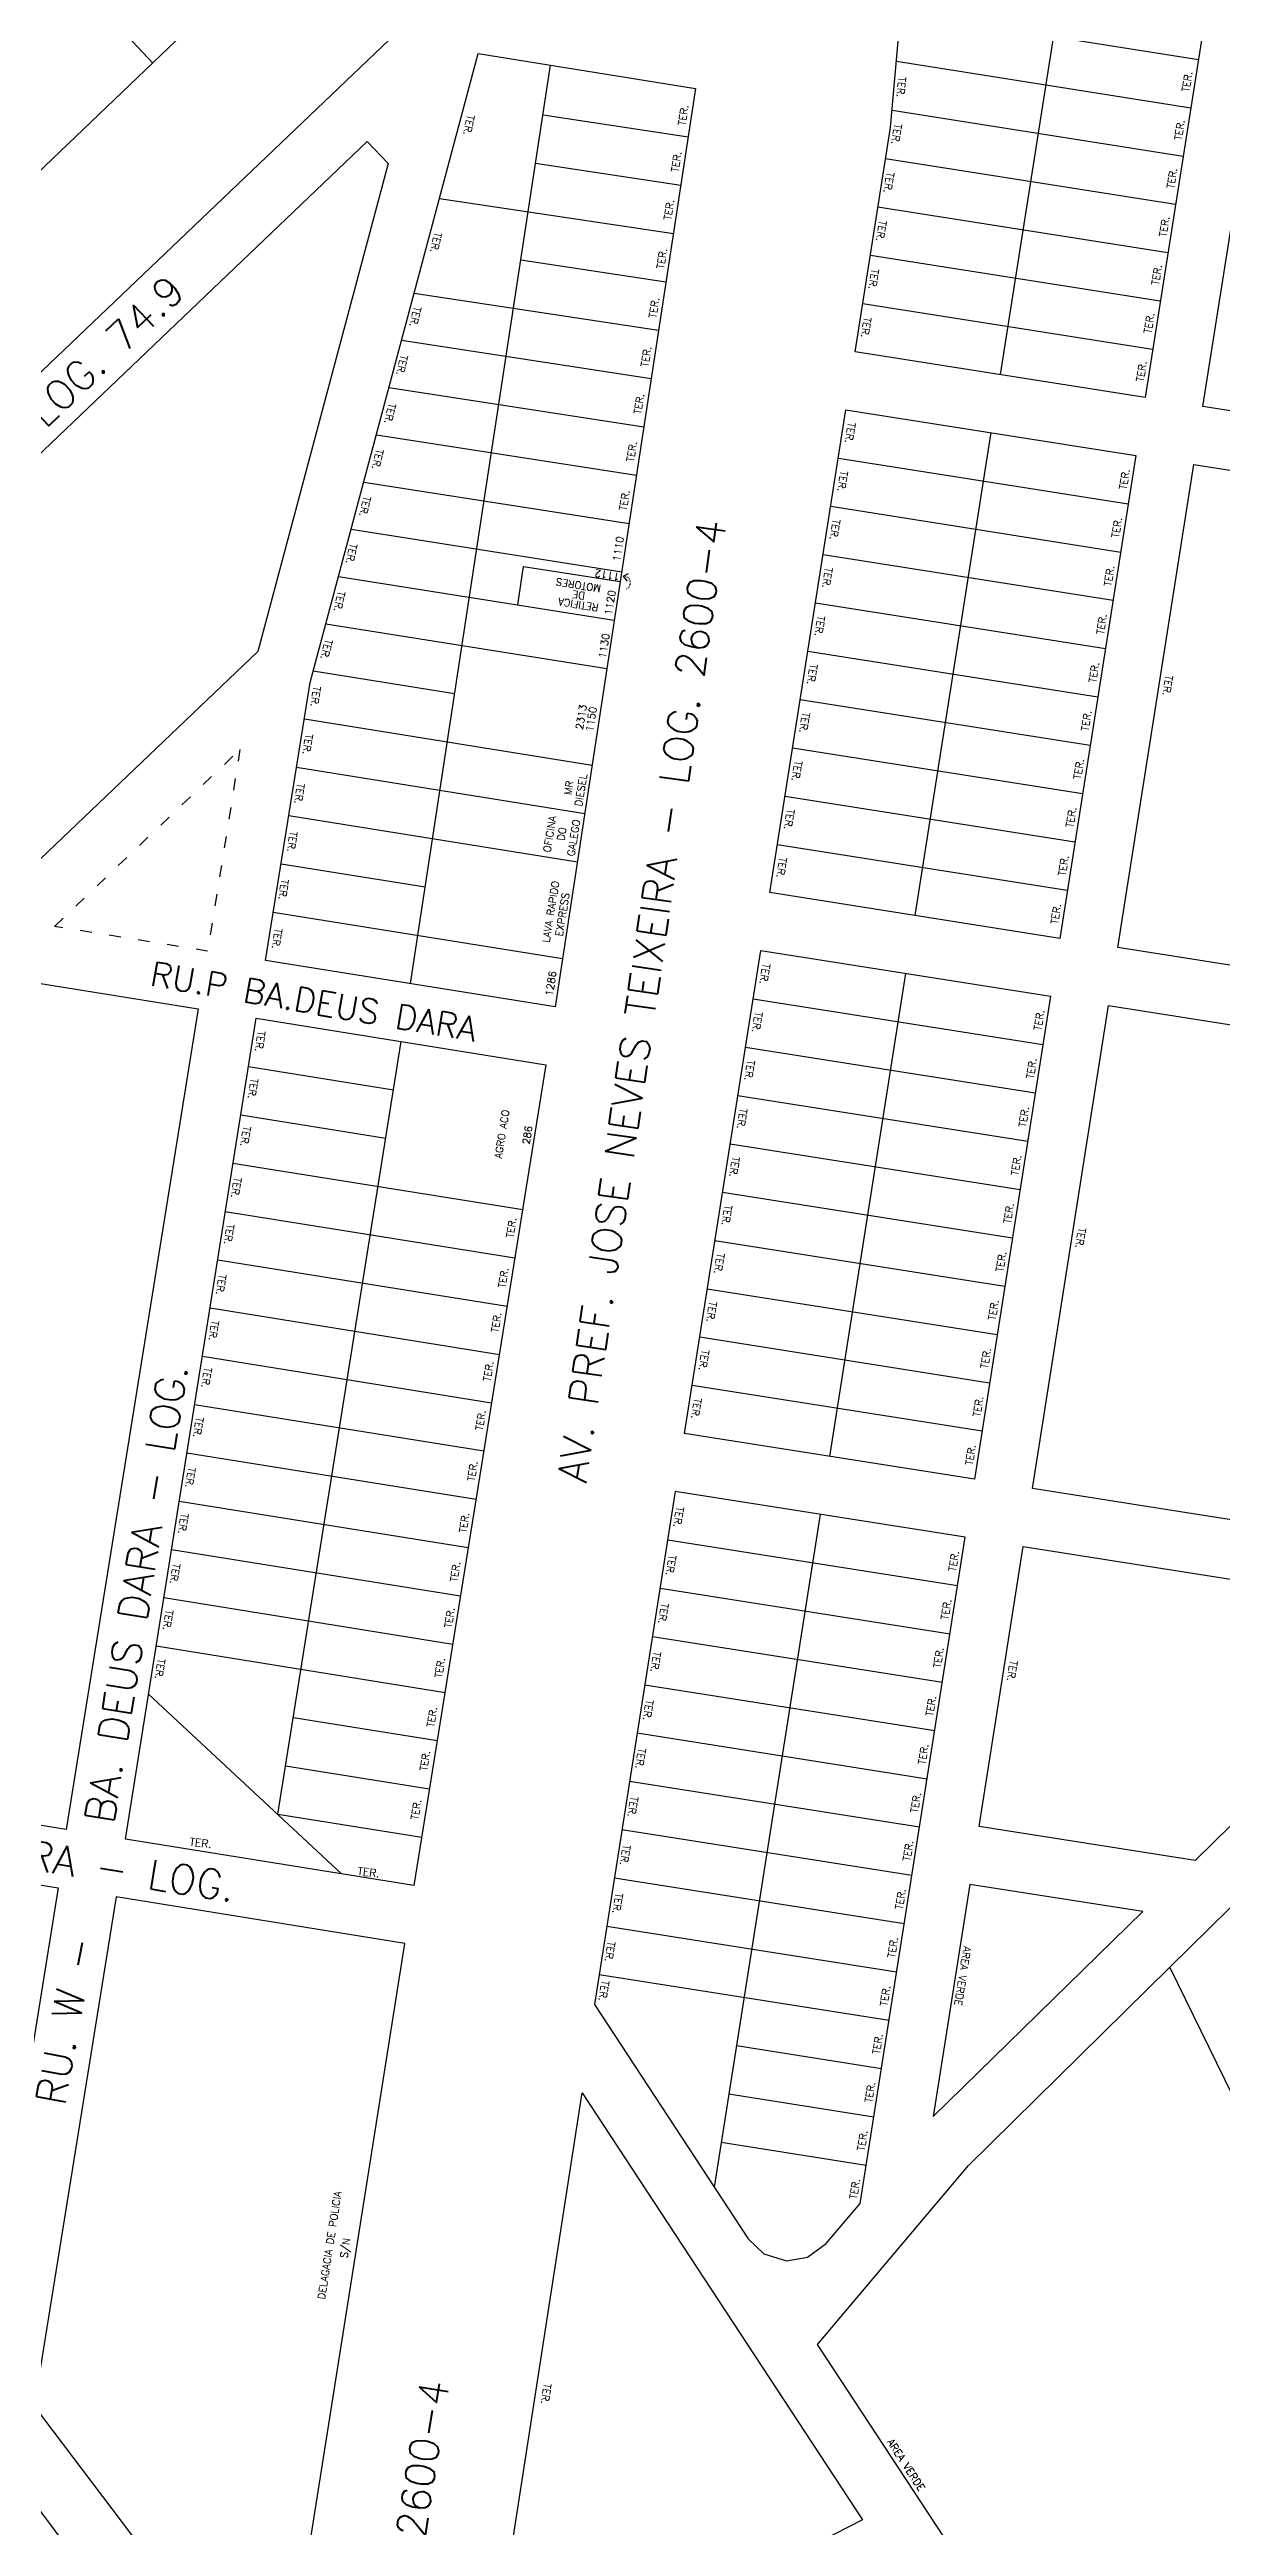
# Model space of a CAD drawing. Extents: x 714896 to 749292, y 8417558 to 8447149.
# Drawn here: x 741433 to 741672, y 8426551 to 8427058 of the extents above; entities that cross this region are included whole.
import ezdxf

# ---------------------------------------------------------------- set-up
doc = ezdxf.new("R2010")
doc.units = 0
doc.header["$MEASUREMENT"] = 0
doc.linetypes.add('ACAD_ISO03W100', pattern=[30, 12, -18])
for name, color, linetype in [('LOTE', 7, 'CONTINUOUS'), ('NUM-PORTA', 7, 'CONTINUOUS'), ('QUADRA', 6, 'CONTINUOUS'), ('TEXTO', 7, 'CONTINUOUS'), ('TEXTODERUA', 3, 'CONTINUOUS')]:
    doc.layers.add(name, color=color, linetype=linetype)
doc.styles.add('ROMANS', font='ROMANS.SHX', dxfattribs={"height": 1.5})

msp = doc.modelspace()

# ---------------------------------------------------------------- linework, layer by layer
at = {"layer": 'LOTE', "color": 7}
for p, q in [((741642.56, 8427090.58), (741626.88, 8426991.11)), ((741606.57, 8427065.17), (741667.41, 8427055.58)), ((741506.32, 8426866.54), (741534.98, 8427054.37)), ((741605.68, 8427055.19), (741665.86, 8427045.7)), ((741604.79, 8427045.21), (741664.3, 8427035.82)), ((741533.44, 8427044.27), (741563.09, 8427039.72)), ((741603.47, 8427035.29), (741662.74, 8427025.94)), ((741531.93, 8427034.39), (741561.59, 8427029.83)), ((741512.26, 8427027.11), (741560.08, 8427019.95)), ((741601.91, 8427025.41), (741661.18, 8427016.07)), ((741600.36, 8427015.53), (741659.62, 8427006.19)), ((741528.92, 8427014.61), (741558.57, 8427010.06)), ((741507.1, 8427007.79), (741557.06, 8427000.18)), ((741598.8, 8427005.66), (741658.07, 8426996.31)), ((741504.52, 8426998.12), (741555.55, 8426990.29)), ((741501.94, 8426988.46), (741554.04, 8426980.41)), ((741499.37, 8426978.8), (741552.54, 8426970.52)), ((741625.01, 8426979.25), (741609.43, 8426880.47)), ((741593.82, 8426974.05), (741653.08, 8426964.7)), ((741496.79, 8426969.14), (741551.03, 8426960.64)), ((741592.26, 8426964.17), (741651.53, 8426954.82)), ((741494.21, 8426959.48), (741549.52, 8426950.75)), ((741590.7, 8426954.29), (741649.97, 8426944.95)), ((741491.63, 8426949.82), (741548.01, 8426940.86)), ((741529.46, 8426951.89), (741549.22, 8426948.77)), ((741589.14, 8426944.41), (741648.41, 8426935.07)), ((741489.05, 8426940.15), (741546.5, 8426930.98)), ((741587.58, 8426934.54), (741646.85, 8426925.19)), ((741486.47, 8426930.49), (741515.37, 8426925.85)), ((741586.03, 8426924.66), (741645.29, 8426915.31)), ((741484.64, 8426920.67), (741543.49, 8426911.21)), ((741584.47, 8426914.78), (741643.74, 8426905.43)), ((741483.05, 8426910.8), (741541.98, 8426901.32)), ((741582.91, 8426904.9), (741642.18, 8426895.56)), ((741481.47, 8426900.92), (741540.47, 8426891.44)), ((741581.35, 8426895.02), (741640.62, 8426885.68)), ((741479.88, 8426891.05), (741509.34, 8426886.31)), ((741478.29, 8426881.18), (741537.45, 8426871.66)), ((741607.56, 8426868.62), (741591.99, 8426769.84)), ((741576.37, 8426863.41), (741635.64, 8426854.07)), ((741479.24, 8426696.69, 523.42), (741504.42, 8426854.69, 523.42)), ((741574.81, 8426853.54), (741634.08, 8426844.19)), ((741473.23, 8426849.58, 523.42), (741502.85, 8426844.82, 523.42)), ((741573.25, 8426843.66), (741632.52, 8426834.31)), ((741471.64, 8426839.71, 523.42), (741501.27, 8426834.94, 523.42)), ((741571.7, 8426833.78), (741630.96, 8426824.43)), ((741470.05, 8426829.83, 523.42), (741529.28, 8426820.31, 523.42)), ((741570.14, 8426823.9), (741629.41, 8426814.56)), ((741468.46, 8426819.96, 523.42), (741527.69, 8426810.44, 523.42)), ((741568.58, 8426814.02), (741627.85, 8426804.68)), ((741466.94, 8426810.08, 523.42), (741526.1, 8426800.57, 523.42)), ((741567.02, 8426804.15), (741626.29, 8426794.8)), ((741465.36, 8426800.2, 523.42), (741524.51, 8426790.69, 523.42)), ((741565.47, 8426794.27), (741624.73, 8426784.92)), ((741463.79, 8426790.33, 523.42), (741522.93, 8426780.82, 523.42)), ((741563.91, 8426784.39), (741623.18, 8426775.05)), ((741462.21, 8426780.45, 523.42), (741521.34, 8426770.95, 523.42)), ((741460.64, 8426770.58, 523.42), (741519.75, 8426761.07, 523.42)), ((741459.07, 8426760.7, 523.42), (741518.16, 8426751.2, 523.42)), ((741590.12, 8426757.99), (741568.42, 8426620.4)), ((741558.92, 8426752.78), (741618.19, 8426743.44)), ((741457.49, 8426750.83, 523.42), (741516.58, 8426741.33, 523.42)), ((741557.37, 8426742.9), (741616.64, 8426733.56)), ((741455.92, 8426740.95, 523.42), (741514.99, 8426731.45, 523.42)), ((741454.34, 8426731.08, 523.42), (741513.4, 8426721.58, 523.42)), ((741555.81, 8426733.03), (741615.08, 8426723.68)), ((741554.25, 8426723.15), (741613.52, 8426713.8)), ((741482.39, 8426716.44, 523.42), (741511.81, 8426711.71, 523.42)), ((741552.69, 8426713.27), (741611.96, 8426703.92)), ((741480.82, 8426706.56, 523.42), (741510.23, 8426701.83, 523.42)), ((741551.14, 8426703.39), (741610.4, 8426694.05)), ((741479.24, 8426696.69, 523.42), (741508.64, 8426691.96, 523.42)), ((741549.58, 8426693.51), (741608.85, 8426684.17)), ((741548.02, 8426683.64), (741607.29, 8426674.29)), ((741546.46, 8426673.76), (741605.73, 8426664.41)), ((741544.91, 8426663.88), (741604.17, 8426654.53)), ((741572.98, 8426649.33), (741602.62, 8426644.66)), ((741571.43, 8426639.45), (741601.06, 8426634.78)), ((741569.87, 8426629.57), (741599.5, 8426624.9))]:
    msp.add_line(p, q, dxfattribs=at)
at = {"layer": 'LOTE', "color": 7, "linetype": 'CONTINUOUS', "flags": 128}
for points in [[(741403.05, 8427006.5), (741490.04, 8427089.76)], [(741453.69, 8427054.83), (741433.08, 8427076.85)]]:
    msp.add_lwpolyline(points, dxfattribs=at)
at = {"layer": 'LOTE', "color": 7, "flags": 128}
for points in [[(741528.26, 8426943.99), (741529.46, 8426951.89)], [(741549.8, 8426949.89), (741550.9, 8426950.44)], [(741549.8, 8426949.89), (741550.61, 8426948.88)]]:
    msp.add_lwpolyline(points, dxfattribs=at)
at = {"layer": 'LOTE', "color": 7, "linetype": 'ACAD_ISO03W100', "ltscale": 0.01, "flags": 128}
msp.add_lwpolyline([(741550.49, 8426947.24), (741550.78, 8426947.42), (741550.96, 8426947.58), (741551.17, 8426947.9), (741551.3, 8426948.33), (741551.3, 8426948.72), (741551.23, 8426948.99), (741551.06, 8426949.32), (741550.8, 8426949.59), (741550.56, 8426949.75), (741550.25, 8426949.86), (741549.8, 8426949.89)], dxfattribs=at)
at = {"layer": 'LOTE', "color": 7, "linetype": 'ACAD_ISO03W100', "ltscale": 0.2, "elevation": 523.42}
msp.add_lwpolyline([(741433.58, 8426878.24), (741471.48, 8426914.43), (741464.86, 8426873.21), (741433.58, 8426878.24)], close=True, dxfattribs=at)
at = {"layer": 'LOTE', "color": 7, "elevation": 523.42, "flags": 128}
msp.add_lwpolyline([(741492.24, 8426684.47), (741452.77, 8426721.2)], dxfattribs=at)
at = {"layer": 'LOTE', "color": 7}
msp.add_lwpolyline([(741714.58, 8426557.06), (741661.59, 8426665.37)], dxfattribs=at)
at = {"layer": 'QUADRA', "color": 6}
for points in [[(741510.83, 8427068.13), (741373.41, 8426936.93), (741331.81, 8426980.17), (741469.24, 8427111.38), (741510.83, 8427068.13)], [(741656.51, 8426986.43), (741597.24, 8426995.78), (741604.47, 8427041.63), (741608.66, 8427088.53), (741673.22, 8427092.43), (741656.51, 8426986.43)], [(741381.73, 8426928.28), (741497.45, 8427038.77), (741501.76, 8427034.29), (741475.12, 8426934.49), (741423.32, 8426885.04), (741381.73, 8426928.28)], [(741639.06, 8426875.8), (741579.8, 8426885.15), (741595.37, 8426983.93), (741654.64, 8426974.58), (741639.06, 8426875.8)], [(741621.62, 8426765.17), (741562.35, 8426774.51), (741577.93, 8426873.29), (741637.2, 8426863.95), (741621.62, 8426765.17)], [(741521.79, 8426512.95), (741541.42, 8426639.67), (741598.76, 8426552.31), (741521.79, 8426512.95)]]:
    msp.add_lwpolyline(points, close=True, dxfattribs=at)
at = {"layer": 'QUADRA', "linetype": 'CONTINUOUS'}
for points in [[(741727.63, 8426975.22), (741668.36, 8426984.56), (741685.49, 8427093.17)], [(741710.19, 8426864.59), (741650.92, 8426873.93), (741666.49, 8426972.71), (741725.76, 8426963.36)], [(741692.74, 8426753.95), (741633.47, 8426763.3), (741649.05, 8426862.08), (741708.32, 8426852.73)], [(741685.04, 8426705.11), (741666.73, 8426687.19), (741622.57, 8426694.15), (741631.6, 8426751.44), (741690.87, 8426742.1)], [(741714.58, 8426557.06), (741623.08, 8426537.12), (741589.58, 8426588.17), (741620.4, 8426624.81), (741661.59, 8426665.37), (741681.93, 8426685.41)]]:
    msp.add_lwpolyline(points, dxfattribs=at)
at = {"layer": 'QUADRA'}
msp.add_lwpolyline([(741535.94, 8426861.78), (741476.7, 8426871.3), (741485.84, 8426928.14), (741520.17, 8427056.76), (741564.6, 8427049.61), (741535.94, 8426861.78)], close=True, dxfattribs=at)
at = {"layer": 'QUADRA', "color": 6}
for points, elevation in [([(741299.31, 8426750.05), (741422.68, 8426867.84), (741462.95, 8426861.36), (741435.96, 8426693.52), (741328.62, 8426710.78), (741299.31, 8426750.05)], 529.49), ([(741448.05, 8426691.57), (741474.8, 8426859.46), (741534.04, 8426849.93), (741507.05, 8426682.09), (741448.05, 8426691.57)], 523.42), ([(741313.15, 8426462.94), (741420.24, 8426567.97), (741462.8, 8426510.94), (741335.29, 8426433.27), (741313.15, 8426462.94)], 515.27)]:
    msp.add_lwpolyline(points, close=True, dxfattribs=dict(at, elevation=elevation))
at = {"layer": 'QUADRA', "color": 6, "linetype": 'CONTINUOUS'}
for points in [[(741619.75, 8426753.31), (741560.48, 8426762.66), (741543.93, 8426657.71), (741575.36, 8426609.84), (741578.6, 8426606.73), (741583.21, 8426605.34), (741587.5, 8426606.07), (741591.35, 8426608.87), (741598.26, 8426617.05), (741606.93, 8426672.02), (741619.75, 8426753.31)], [(741620.7, 8426682.3), (741613.21, 8426634.83), (741656.03, 8426676.73), (741620.7, 8426682.3)], [(741481.17, 8426518.48), (741505.15, 8426670.24), (741446.15, 8426679.73), (741429.4, 8426575.55), (741471.3, 8426520.12), (741481.17, 8426518.48)]]:
    msp.add_lwpolyline(points, close=True, dxfattribs=at)
at = {"layer": 'QUADRA', "elevation": 523.42}
msp.add_lwpolyline([(741420.01, 8426592.77), (741416.24, 8426593.38), (741341.96, 8426692.9), (741345.1, 8426695.97), (741434.3, 8426681.63), (741420.01, 8426592.77)], close=True, dxfattribs=at)

# ---------------------------------------------------------------- texts
at = {"layer": 'NUM-PORTA', "style": 'ROMANS'}
for s, height, rotation, p in [('1110', 1.501, 80.8871, (741549.15, 8426952.81)), ('1112', 1.501, 170.8871, (741549.22, 8426950.44)), ('1120', 1.501, 80.8871, (741547.48, 8426941.81)), ('1130', 1.501, 80.8871, (741546.25, 8426932.96)), ('2313', 1.501, 80.8871, (741541.57, 8426918.4)), ('1150', 1.501, 80.8871, (741543.61, 8426917.96)), ('1286', 1.501, 80.8871, (741535.37, 8426863.91)), ('286', 1.476, 80.9211, (741530.66, 8426833.57, 523.42))]:
    msp.add_text(s, height=height, rotation=rotation, dxfattribs=at).set_placement(p)
at = {"layer": 'NUM-PORTA', "color": 7, "style": 'ROMANS'}
msp.add_text('S/N', height=1.5, rotation=81.2326, dxfattribs=at).set_placement((741493.42, 8426605.78))
at = {"layer": 'TEXTO', "style": 'ROMANS'}
for s, height, rotation, p in [('TER.', 1.5, 264.1978, (741606.14, 8427052.08)), ('TER.', 1.5, 80.9163, (741665.53, 8427048.82)), ('TER.', 1.509, 81.2676, (741562.53, 8427041.95)), ('TER.', 1.492, 257.5214, (741518, 8427044.34)), ('TER.', 1.5, 260.9163, (741605.3, 8427042.47)), ('TER.', 1.5, 80.9163, (741663.98, 8427038.94)), ('TER.', 1.504, 81.0343, (741561.1, 8427032.43)), ('TER.', 1.5, 260.9163, (741603.74, 8427032.59)), ('TER.', 1.5, 80.9163, (741662.42, 8427029.06)), ('TER.', 1.502, 80.9264, (741559.59, 8427022.61)), ('TER.', 1.481, 257.1771, (741511.28, 8427020.32)), ('TER.', 1.5, 260.9163, (741602.19, 8427022.71)), ('TER.', 1.5, 80.9163, (741660.86, 8427019.18)), ('TER.', 1.502, 80.9122, (741558.14, 8427012.64)), ('TER.', 1.5, 260.9163, (741600.63, 8427012.83)), ('TER.', 1.5, 80.9163, (741659.3, 8427009.31)), ('TER.', 1.483, 257.235, (741507.06, 8427005.13)), ('TER.', 1.502, 80.9327, (741556.54, 8427002.58)), ('TER.', 1.5, 260.9163, (741599.07, 8427002.95)), ('TER.', 1.5, 80.9163, (741657.75, 8426999.43)), ('TER.', 1.485, 257.2634, (741504.35, 8426995.24)), ('TER.', 1.501, 80.8724, (741554.91, 8426992.59)), ('TER.', 1.5, 80.9163, (741656.19, 8426989.55)), ('TER.', 1.486, 257.279, (741501.89, 8426985.33)), ('TER.', 1.501, 80.8732, (741553.46, 8426982.91)), ('TER.', 1.5, 260.9163, (741595.83, 8426981.38)), ('TER.', 1.486, 257.277, (741499.37, 8426975.98)), ('TER.', 1.501, 80.8967, (741551.97, 8426973.16)), ('TER.', 1.5, 260.9163, (741594.28, 8426971.5)), ('TER.', 1.5, 80.9163, (741652.71, 8426967.5)), ('TER.', 1.486, 257.2806, (741496.78, 8426966.35)), ('TER.', 1.501, 80.8963, (741550.49, 8426963.19)), ('TER.', 1.5, 260.9163, (741592.72, 8426961.62)), ('TER.', 1.5, 80.9163, (741651.15, 8426957.62)), ('TER.', 1.487, 257.2985, (741494.02, 8426956.66)), ('MOTORES', 1.501, 170.8932, (741545.35, 8426948.05)), ('TER.', 1.5, 260.9163, (741591.16, 8426951.74)), ('TER.', 1.5, 80.9163, (741649.6, 8426947.74)), ('TER.', 1.488, 258.0147, (741491.52, 8426946.91)), ('RETIFICA', 1.501, 170.8932, (741544.86, 8426944.15)), ('DE', 1.501, 170.8932, (741542.1, 8426946.58)), ('TER.', 1.5, 260.9163, (741589.6, 8426941.86)), ('TER.', 1.5, 80.9163, (741648.04, 8426937.86)), ('TER.', 1.488, 255.5195, (741488.97, 8426937.09)), ('TER.', 1.5, 260.9163, (741588.05, 8426931.99)), ('TER.', 1.5, 80.9163, (741646.48, 8426927.99)), ('TER.', 1.5, 260.8907, (741660.74, 8426929.73)), ('TER.', 1.488, 261.7245, (741486.51, 8426927.43)), ('TER.', 1.5, 260.9163, (741586.49, 8426922.11)), ('TER.', 1.5, 80.9163, (741644.92, 8426918.11)), ('TER.', 1.487, 261.7004, (741484.88, 8426917.68)), ('DIESEL', 1.501, 80.9005, (741541.39, 8426902.69)), ('TER.', 1.5, 260.9163, (741584.93, 8426912.23)), ('TER.', 1.5, 80.9163, (741643.37, 8426908.23)), ('TER.', 1.486, 261.6768, (741483.21, 8426907.57)), ('MR', 1.501, 80.9005, (741539.2, 8426905.03)), ('OFICINA', 1.501, 80.9005, (741534.95, 8426893.3)), ('DO', 1.501, 80.9005, (741537.78, 8426895.67)), ('GALEGO', 1.501, 80.9005, (741539.84, 8426892.5)), ('TER.', 1.5, 260.9163, (741583.37, 8426902.35)), ('TER.', 1.5, 80.9163, (741641.81, 8426898.35)), ('TER.', 1.485, 261.6641, (741481.73, 8426897.73)), ('TER.', 1.5, 260.9163, (741581.82, 8426892.47)), ('TER.', 1.5, 80.9163, (741640.25, 8426888.48)), ('TER.', 1.483, 261.622, (741479.96, 8426887.96)), ('LAVA RAPIDO', 1.5012, 80.9005, (741534.75, 8426874.83)), ('EXPRESS', 1.501, 80.9005, (741537.41, 8426876.1)), ('TER.', 1.5, 80.9163, (741638.69, 8426878.6)), ('TER.', 1.481, 261.5732, (741478.63, 8426877.91)), ('TER.', 1.5, 260.9163, (741578.39, 8426870.74)), ('TER.', 1.5, 260.9163, (741576.83, 8426860.86)), ('TER.', 1.5, 80.9163, (741635.27, 8426856.87)), ('TER.', 1.514, 261.5262, (741475.16, 8426856.95, 523.42)), ('TER.', 1.5, 260.9163, (741575.27, 8426850.99)), ('TER.', 1.5, 80.9163, (741633.71, 8426846.99)), ('TER.', 1.488, 260.964, (741473.73, 8426847.26, 523.42)), ('AGRO ACO', 1.475, 80.9109, (741524.97, 8426830.68, 523.42)), ('TER.', 1.5, 260.9163, (741573.72, 8426841.11)), ('TER.', 1.5, 80.9163, (741632.15, 8426837.11)), ('TER.', 1.487, 260.9201, (741472.22, 8426837.47, 523.42)), ('TER.', 1.5, 260.9163, (741572.16, 8426831.23)), ('TER.', 1.5, 80.9163, (741630.59, 8426827.23)), ('TER.', 1.486, 260.9047, (741470.31, 8426826.99, 523.42)), ('TER.', 1.475, 80.9109, (741527.36, 8426814.46, 523.42)), ('TER.', 1.5, 260.9163, (741570.6, 8426821.35)), ('TER.', 1.5, 80.9163, (741629.04, 8426817.35)), ('TER.', 1.485, 260.8961, (741468.85, 8426817.45, 523.42)), ('TER.', 1.5, 260.8907, (741642.91, 8426816.71)), ('TER.', 1.475, 80.9026, (741525.73, 8426804.22, 523.42)), ('TER.', 1.5, 260.9163, (741569.04, 8426811.48)), ('TER.', 1.5, 80.9163, (741627.48, 8426807.48)), ('TER.', 1.485, 260.8909, (741467.22, 8426807.16, 523.42)), ('TER.', 1.485, 260.8878, (741465.71, 8426797.76, 523.42)), ('TER.', 1.474, 80.8983, (741524.27, 8426795.09, 523.42)), ('TER.', 1.5, 260.9163, (741567.49, 8426801.6)), ('TER.', 1.5, 80.9163, (741625.92, 8426797.6)), ('TER.', 1.485, 260.8859, (741464.25, 8426788.12, 523.42)), ('TER.', 1.474, 80.8954, (741522.67, 8426785.08, 523.42)), ('TER.', 1.5, 260.9163, (741565.93, 8426791.72)), ('TER.', 1.5, 80.9163, (741624.36, 8426787.72)), ('TER.', 1.5, 80.9163, (741622.81, 8426777.84)), ('TER.', 1.485, 260.8849, (741462.55, 8426777.95, 523.42)), ('TER.', 1.474, 80.8939, (741521.07, 8426775.06, 523.42)), ('TER.', 1.5, 260.9163, (741564.37, 8426781.84)), ('TER.', 1.5, 80.9163, (741621.25, 8426767.96)), ('TER.', 1.485, 260.8847, (741460.94, 8426767.7, 523.42)), ('TER.', 1.474, 80.8935, (741519.41, 8426764.66, 523.42)), ('TER.', 1.485, 260.9028, (741459.48, 8426758.28, 523.42)), ('TER.', 1.474, 80.8941, (741517.72, 8426754.12, 523.42)), ('TER.', 1.5, 260.9163, (741560.75, 8426759.65)), ('TER.', 1.486, 260.9056, (741457.8, 8426748, 523.42)), ('TER.', 1.475, 80.9123, (741515.88, 8426744.1, 523.42)), ('TER.', 1.5, 260.9163, (741559.19, 8426749.77)), ('TER.', 1.5, 80.9163, (741617.82, 8426746.23)), ('TER.', 1.486, 260.9098, (741456.36, 8426738.53)), ('TER.', 1.475, 80.9163, (741514.72, 8426734.69, 523.42)), ('TER.', 1.5, 260.9163, (741557.63, 8426739.89)), ('TER.', 1.5, 80.9163, (741616.26, 8426736.35)), ('TER.', 1.486, 260.9198, (741454.73, 8426728.53, 523.42)), ('TER.', 1.475, 80.9238, (741512.74, 8426724.44, 523.42)), ('TER.', 1.5, 260.9163, (741556.07, 8426730.01)), ('TER.', 1.5, 80.9163, (741614.71, 8426726.48)), ('TER.', 1.5, 260.8907, (741628.95, 8426728.18)), ('TER.', 1.476, 80.9351, (741511.14, 8426714.37, 523.42)), ('TER.', 1.5, 260.9163, (741554.52, 8426720.14)), ('TER.', 1.5, 80.9163, (741613.15, 8426716.6)), ('TER.', 1.476, 80.9533, (741509.72, 8426705.43, 523.42)), ('TER.', 1.5, 260.9163, (741552.96, 8426710.26)), ('TER.', 1.5, 80.9163, (741611.59, 8426706.72)), ('TER.', 1.5, 80.9163, (741610.03, 8426696.84)), ('TER.', 1.479, 81.0298, (741507.89, 8426695.44, 523.42)), ('TER.', 1.5, 260.9163, (741551.4, 8426700.38)), ('TER.', 1.602, 353.1678, (741461.11, 8426690.25, 523.42)), ('TER.', 1.5, 80.9163, (741608.48, 8426686.96)), ('TER.', 1.6, 353.1298, (741495.45, 8426684.25, 523.42)), ('TER.', 1.5, 260.9163, (741549.84, 8426690.5)), ('TER.', 1.5, 80.9163, (741606.92, 8426677.09)), ('TER.', 1.5, 260.9163, (741548.29, 8426680.62)), ('TER.', 1.5, 260.9163, (741546.73, 8426670.75)), ('TER.', 1.5, 80.9163, (741605.36, 8426667.21)), ('AREA VERDE', 1.5, 260.9163, (741619.45, 8426669.7)), ('TER.', 1.5, 260.9163, (741545.47, 8426662.75)), ('TER.', 1.5, 80.9163, (741603.8, 8426657.33)), ('TER.', 1.5, 80.9163, (741602.25, 8426647.45)), ('TER.', 1.5, 80.9163, (741600.69, 8426637.58)), ('TER.', 1.5, 80.9163, (741599.13, 8426627.7)), ('TER.', 1.5, 80.9163, (741597.57, 8426617.82)), ('DELAGACIA DE POLICIA', 1.5, 81.2326, (741488.82, 8426597.32)), ('TER.', 1.5, 261.0925, (741533.66, 8426580.3)), ('AREA VERDE', 1.5, 302.9874, (741603.7, 8426568.3))]:
    msp.add_text(s, height=height, rotation=rotation, dxfattribs=at).set_placement(p)
at = {"layer": 'TEXTODERUA', "style": 'ROMANS'}
for s, height, rotation, p in [('RU. DIONISIO VILAS BOAS -', 6, 44.1535, (741365.6, 8427014.35)), ('RU. NELSON   CARSOSO REGO - LOG. 74.9', 6, 43.6553, (741327.3, 8426880.37)), ('AV. PREF. JOSE NEVES TEIXEIRA - LOG. 2600-4', 6, 81.7066, (741542.26, 8426764.23)), ('RU.P BA.DEUS DARA', 5, 350.1819, (741452.85, 8426866.18)), ('BA. DEUS DARA - LOG.       ', 6, 80.7216, (741445.6, 8426694.49)), ('RU. 11 BA. DEUS DARA - LOG. ', 6, 350.8997, (741344.56, 8426698.77)), ('RU. W -', 6, 79.4103, (741435.59, 8426636.82)), ('AV. PREF. JOSE NEVES TEIXEIRA - LOG. 2600-4', 6, 80.9837, (741483.19, 8426384.05))]:
    msp.add_text(s, height=height, rotation=rotation, dxfattribs=at).set_placement(p)

doc.saveas('drawing.dxf')
